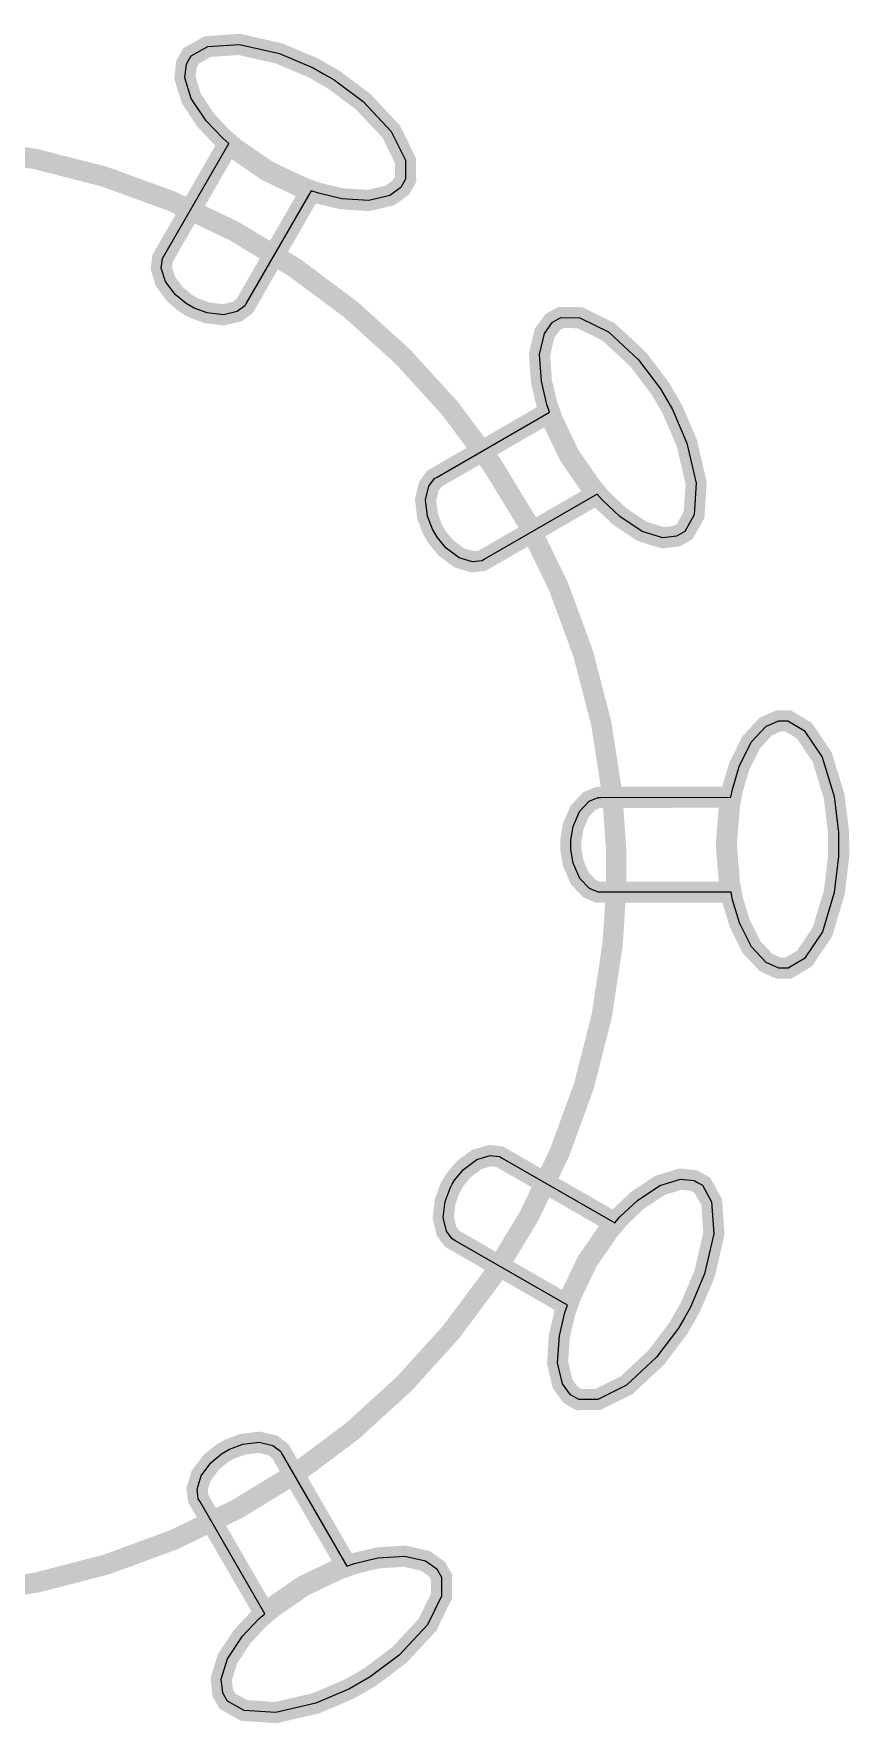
# Model space of a CAD drawing. Header units: inches. Extents: x 0.06 to 5.02, y -0.05 to 4.82.
# Drawn here: x 2.866 to 5.015, y 0.18 to 4.636 of the extents above; entities that cross this region are included whole.
import ezdxf

# ---------------------------------------------------------------- set-up
doc = ezdxf.new("R2010")
doc.units = ezdxf.units.IN
doc.header["$MEASUREMENT"] = 0

msp = doc.modelspace()

# ---------------------------------------------------------------- linework, layer by layer
at = {"color": 250}
for points in [[(3.209377596546645, 4.049745214535893, 0.05555429999999999, 0.05555429999999999, 0), (3.38028818751611, 4.346792815257507, 0.05555429999999999, 0.05555429999999999, 0), (3.364340321987176, 4.360470186535316, 0.05555429999999999, 0.05555429999999999, 0), (3.320881145473279, 4.406384857139972, 0.05555429999999999, 0.05555429999999999, 0), (3.281478060370227, 4.465274469843415, 0.05555429999999999, 0.05555429999999999, 0), (3.264861178624205, 4.519510703498037, 0.05555429999999999, 0.05555429999999999, 0), (3.268549179257124, 4.555536123014422, 0.05555429999999999, 0.05555429999999999, 0), (3.274044948053848, 4.565069927361741, 0.05555429999999999, 0.05555429999999999, 0), (3.281194570735706, 4.577493449225813, 0.05555429999999999, 0.05555429999999999, 0), (3.324813157079444, 4.602048697654077, 0.05555429999999999, 0.05555429999999999, 0), (3.408764263333825, 4.607788371744633, 0.05555429999999999, 0.05555429999999999, 0), (3.514319913856884, 4.583465190565892, 0.05555429999999999, 0.05555429999999999, 0), (3.602616737402154, 4.546044700833452, 0.05555429999999999, 0.05555429999999999, 0), (3.630152388811036, 4.530170054333812, 0.05555429999999999, 0.05555429999999999, 0), (3.657660819931873, 4.514390060123734, 0.05555429999999999, 0.05555429999999999, 0), (3.734335014272022, 4.45684885990781, 0.05555429999999999, 0.05555429999999999, 0), (3.808400340557226, 4.377791918768741, 0.05555429999999999, 0.05555429999999999, 0), (3.845613173402334, 4.3023562795016, 0.05555429999999999, 0.05555429999999999, 0), (3.846375542883729, 4.252233370639745, 0.05555429999999999, 0.05555429999999999, 0), (3.839214637951107, 4.239801321711834, 0.05555429999999999, 0.05555429999999999, 0), (3.833740056062447, 4.230274666834893, 0.05555429999999999, 0.05555429999999999, 0), (3.804385750410445, 4.209046097884331, 0.05555429999999999, 0.05555429999999999, 0), (3.749179822624678, 4.196128066404544, 0.05555429999999999, 0.05555429999999999, 0), (3.678427903751041, 4.200647897783945, 0.05555429999999999, 0.05555429999999999, 0), (3.616855641837216, 4.215128110586772, 0.05555429999999999, 0.05555429999999999, 0), (3.597120040469716, 4.222042800649467, 0.05555429999999999, 0.05555429999999999, 0), (3.426189640185648, 3.924997955114776, 0.05555429999999999, 0.05555429999999999, 0), (3.422309484238315, 3.91836928331536, 0.05555429999999999, 0.05555429999999999, 0), (3.402235604943561, 3.903179827431107, 0.05555429999999999, 0.05555429999999999, 0), (3.366335778806466, 3.894704558507569, 0.05555429999999999, 0.05555429999999999, 0), (3.323311969436685, 3.899759687320254, 0.05555429999999999, 0.05555429999999999, 0), (3.288668659012667, 3.912513727576779, 0.05555429999999999, 0.05555429999999999, 0), (3.27816702351489, 3.918527765477543, 0.05555429999999999, 0.05555429999999999, 0), (3.267622752697917, 3.924598214632123, 0.05555429999999999, 0.05555429999999999, 0), (3.239184493928439, 3.9482109810554, 0.05555429999999999, 0.05555429999999999, 0), (3.213225687996678, 3.982827088499726, 0.05555429999999999, 0.05555429999999999, 0), (3.202504083812179, 4.018110491166006, 0.05555429999999999, 0.05555429999999999, 0), (3.205546963885818, 4.043109654769166, 0.05555429999999999, 0.05555429999999999, 0), (3.209377596546645, 4.049745214535893, 0.05555429999999999, 0.05555429999999999, 0)], [(3.929293882064283, 3.466499192735068, 0.05555429999999999, 0.05555429999999999, 0), (4.225816565217626, 3.638288305531956, 0.05555429999999999, 0.05555429999999999, 0), (4.218802463040399, 3.65805300564725, 0.05555429999999999, 0.05555429999999999, 0), (4.204137154333042, 3.719569806771152, 0.05555429999999999, 0.05555429999999999, 0), (4.199403854881055, 3.790286091149631, 0.05555429999999999, 0.05555429999999999, 0), (4.212183338002133, 3.84558281176811, 0.05555429999999999, 0.05555429999999999, 0), (4.233371504142482, 3.874953976464269, 0.05555429999999999, 0.05555429999999999, 0), (4.242895867079877, 3.880424059702831, 0.05555429999999999, 0.05555429999999999, 0), (4.255296017793373, 3.887624473738324, 0.05555429999999999, 0.05555429999999999, 0), (4.305330620517392, 3.887026033892143, 0.05555429999999999, 0.05555429999999999, 0), (4.380927492490477, 3.850049312189358, 0.05555429999999999, 0.05555429999999999, 0), (4.460149610693142, 3.776201641356197, 0.05555429999999999, 0.05555429999999999, 0), (4.517913841738382, 3.699644158954071, 0.05555429999999999, 0.05555429999999999, 0), (4.533822180856092, 3.672180793418944, 0.05555429999999999, 0.05555429999999999, 0), (4.549727503283808, 3.644768328763785, 0.05555429999999999, 0.05555429999999999, 0), (4.587402024694054, 3.556537090891311, 0.05555429999999999, 0.05555429999999999, 0), (4.612010821163976, 3.451020980101052, 0.05555429999999999, 0.05555429999999999, 0), (4.606517217472117, 3.367097627460225, 0.05555429999999999, 0.05555429999999999, 0), (4.582145144038233, 3.323327794966447, 0.05555429999999999, 0.05555429999999999, 0), (4.569744993324736, 3.316127380930954, 0.05555429999999999, 0.05555429999999999, 0), (4.560222007980803, 3.310667202349692, 0.05555429999999999, 0.05555429999999999, 0), (4.524150580904893, 3.306910561735078, 0.05555429999999999, 0.05555429999999999, 0), (4.469857163635924, 3.323346693921741, 0.05555429999999999, 0.05555429999999999, 0), (4.410849009974093, 3.362650350258296, 0.05555429999999999, 0.05555429999999999, 0), (4.364778837591107, 3.405980064273066, 0.05555429999999999, 0.05555429999999999, 0), (4.351164828951767, 3.421846798932977, 0.05555429999999999, 0.05555429999999999, 0), (4.054643523391887, 3.250067590793389, 0.05555429999999999, 0.05555429999999999, 0), (4.047981172295975, 3.246228791778748, 0.05555429999999999, 0.05555429999999999, 0), (4.022963501733861, 3.243186200835902, 0.05555429999999999, 0.05555429999999999, 0), (3.987632478209961, 3.253754137093929, 0.05555429999999999, 0.05555429999999999, 0), (3.952933640248284, 3.279610750253994, 0.05555429999999999, 0.05555429999999999, 0), (3.929277626940288, 3.307990164172746, 0.05555429999999999, 0.05555429999999999, 0), (3.923222786071086, 3.318464136773848, 0.05555429999999999, 0.05555429999999999, 0), (3.917126687476151, 3.329004425286068, 0.05555429999999999, 0.05555429999999999, 0), (3.904267699261006, 3.363656250953452, 0.05555429999999999, 0.05555429999999999, 0), (3.89911524036714, 3.406605540439391, 0.05555429999999999, 0.05555429999999999, 0), (3.907503106006648, 3.442522475303234, 0.05555429999999999, 0.05555429999999999, 0), (3.92263015337491, 3.462650489063125, 0.05555429999999999, 0.05555429999999999, 0), (3.929293882064283, 3.466499192735068, 0.05555429999999999, 0.05555429999999999, 0)], [(4.361073737614706, 2.6220058547265, 0.05555429999999999, 0.05555429999999999, 0), (4.70376655341375, 2.622481249008266, 0.05555429999999999, 0.05555429999999999, 0), (4.70756246259511, 2.643094862798353, 0.05555429999999999, 0.05555429999999999, 0), (4.725649539673956, 2.70374141952455, 0.05555429999999999, 0.05555429999999999, 0), (4.756936041667469, 2.767317563580399, 0.05555429999999999, 0.05555429999999999, 0), (4.795632673164537, 2.808822459806989, 0.05555429999999999, 0.05555429999999999, 0), (4.828652219864409, 2.823665223556874, 0.05555429999999999, 0.05555429999999999, 0), (4.839659068122362, 2.82367905925025, 0.05555429999999999, 0.05555429999999999, 0), (4.853959581553205, 2.823709318368135, 0.05555429999999999, 0.05555429999999999, 0), (4.897081791313765, 2.79816528725779, 0.05555429999999999, 0.05555429999999999, 0), (4.944003635888867, 2.728365878222539, 0.05555429999999999, 0.05555429999999999, 0), (4.975713254675293, 2.624759773303864, 0.05555429999999999, 0.05555429999999999, 0), (4.987451218224972, 2.529565147868883, 0.05555429999999999, 0.05555429999999999, 0), (4.987531769659501, 2.497841590195343, 0.05555429999999999, 0.05555429999999999, 0), (4.987562797807525, 2.466124920489114, 0.05555429999999999, 0.05555429999999999, 0), (4.976069314999393, 2.370930647274077, 0.05555429999999999, 0.05555429999999999, 0), (4.944614397713954, 2.26723519569318, 0.05555429999999999, 0.05555429999999999, 0), (4.897899745137847, 2.197263446145997, 0.05555429999999999, 0.05555429999999999, 0), (4.8549019252797, 2.171581943319133, 0.05555429999999999, 0.05555429999999999, 0), (4.840591507191553, 2.171553061794711, 0.05555429999999999, 0.05555429999999999, 0), (4.829525230989791, 2.171547491662106, 0.05555429999999999, 0.05555429999999999, 0), (4.796478106950437, 2.186341088004014, 0.05555429999999999, 0.05555429999999999, 0), (4.757698406694031, 2.22771785138666, 0.05555429999999999, 0.05555429999999999, 0), (4.726211903121206, 2.291261251459038, 0.05555429999999999, 0.05555429999999999, 0), (4.708025766475966, 2.35185427196405, 0.05555429999999999, 0.05555429999999999, 0), (4.704155522174913, 2.372373066008783, 0.05555429999999999, 0.05555429999999999, 0), (4.361462706375871, 2.371897671727016, 0.05555429999999999, 0.05555429999999999, 0), (4.353733846756596, 2.371932728616972, 0.05555429999999999, 0.05555429999999999, 0), (4.330560965265178, 2.381718307975641, 0.05555429999999999, 0.05555429999999999, 0), (4.305263183641467, 2.408528933572947, 0.05555429999999999, 0.05555429999999999, 0), (4.288114419152894, 2.448270240503085, 0.05555429999999999, 0.05555429999999999, 0), (4.281832090926486, 2.484692953911831, 0.05555429999999999, 0.05555429999999999, 0), (4.28181984306096, 2.49680007371754, 0.05555429999999999, 0.05555429999999999, 0), (4.281814483162746, 2.508956716809756, 0.05555429999999999, 0.05555429999999999, 0), (4.287982921057598, 2.545394363192821, 0.05555429999999999, 0.05555429999999999, 0), (4.30501000655099, 2.585208320037131, 0.05555429999999999, 0.05555429999999999, 0), (4.330235051202237, 2.612099724283519, 0.05555429999999999, 0.05555429999999999, 0), (4.353354782652733, 2.622039534022994, 0.05555429999999999, 0.05555429999999999, 0), (4.361073737614706, 2.6220058547265, 0.05555429999999999, 0.05555429999999999, 0)], [(4.100695137504324, 1.670665100945523, 0.05555429999999999, 0.05555429999999999, 0), (4.397683310282131, 1.499762775536831, 0.05555429999999999, 0.05555429999999999, 0), (4.411301253616132, 1.515718906626538, 0.05555429999999999, 0.05555429999999999, 0), (4.457225828878089, 1.559176705546972, 0.05555429999999999, 0.05555429999999999, 0), (4.516113802485002, 1.598640596187294, 0.05555429999999999, 0.05555429999999999, 0), (4.570350036139624, 1.615257477933316, 0.05555429999999999, 0.05555429999999999, 0), (4.60638398271985, 1.611558195049634, 0.05555429999999999, 0.05555429999999999, 0), (4.615968687947138, 1.606065442942901, 0.05555429999999999, 0.05555429999999999, 0), (4.628349574492013, 1.598972231514859, 0.05555429999999999, 0.05555429999999999, 0), (4.652889669392193, 1.555244693940807, 0.05555429999999999, 0.05555429999999999, 0), (4.658636231450057, 1.471343110972933, 0.05555429999999999, 0.05555429999999999, 0), (4.634294880053245, 1.365729410099529, 0.05555429999999999, 0.05555429999999999, 0), (4.596884294978107, 1.277431208960797, 0.05555429999999999, 0.05555429999999999, 0), (4.581067437325748, 1.249948097528411, 0.05555429999999999, 0.05555429999999999, 0), (4.565250579673386, 1.222464986096024, 0.05555429999999999, 0.05555429999999999, 0), (4.50769120923939, 1.14573274140553, 0.05555429999999999, 0.05555429999999999, 0), (4.428631512913395, 1.071647605805724, 0.05555429999999999, 0.05555429999999999, 0), (4.353185968988953, 1.034436150554079, 0.05555429999999999, 0.05555429999999999, 0), (4.303132131225142, 1.03373484811302, 0.05555429999999999, 0.05555429999999999, 0), (4.290690439142995, 1.040826420444532, 0.05555429999999999, 0.05555429999999999, 0), (4.28110711150917, 1.046329077208567, 0.05555429999999999, 0.05555429999999999, 0), (4.259878542558608, 1.07568338286057, 0.05555429999999999, 0.05555429999999999, 0), (4.246977303703433, 1.13093745633938, 0.05555429999999999, 0.05555429999999999, 0), (4.251498774179362, 1.201628569675748, 0.05555429999999999, 0.05555429999999999, 0), (4.266018605611393, 1.263195321215726, 0.05555429999999999, 0.05555429999999999, 0), (4.272936050861015, 1.282950731897829, 0.05555429999999999, 0.05555429999999999, 0), (3.975944861393216, 1.453903958186488, 0.05555429999999999, 0.05555429999999999, 0), (3.969259778339983, 1.457741478814626, 0.05555429999999999, 0.05555429999999999, 0), (3.954078588016503, 1.477874786053187, 0.05555429999999999, 0.05555429999999999, 0), (3.945596431125653, 1.513725088903777, 0.05555429999999999, 0.05555429999999999, 0), (3.950589376807606, 1.556737354519728, 0.05555429999999999, 0.05555429999999999, 0), (3.963371491939507, 1.591437337700629, 0.05555429999999999, 0.05555429999999999, 0), (3.969426526062938, 1.601943367481859, 0.05555429999999999, 0.05555429999999999, 0), (3.97543616968025, 1.612485999202302, 0.05555429999999999, 0.05555429999999999, 0), (3.999058840760827, 1.640922880378318, 0.05555429999999999, 0.05555429999999999, 0), (4.033720338711273, 1.666845084370865, 0.05555429999999999, 0.05555429999999999, 0), (4.068999608597167, 1.677536974583461, 0.05555429999999999, 0.05555429999999999, 0), (4.094007037761099, 1.674553522453629, 0.05555429999999999, 0.05555429999999999, 0), (4.100695137504324, 1.670665100945523, 0.05555429999999999, 0.05555429999999999, 0)], [(3.520113066529987, 0.8912142123302415, 0.05555429999999999, 0.05555429999999999, 0), (3.691844680013916, 0.5947136612578924, 0.05555429999999999, 0.05555429999999999, 0), (3.711607589257707, 0.6017148873806265, 0.05555429999999999, 0.05555429999999999, 0), (3.773134846076297, 0.6163827803574431, 0.05555429999999999, 0.05555429999999999, 0), (3.84384369145008, 0.6210625946600037, 0.05555429999999999, 0.05555429999999999, 0), (3.899107681406665, 0.6083381451992826, 0.05555429999999999, 0.05555429999999999, 0), (3.928520117844183, 0.5871563542738452, 0.05555429999999999, 0.05555429999999999, 0), (3.934039724369252, 0.5776251033691405, 0.05555429999999999, 0.05555429999999999, 0), (3.941191303914971, 0.5652367929516036, 0.05555429999999999, 0.05555429999999999, 0), (3.9405752448881, 0.5151481017401596, 0.05555429999999999, 0.05555429999999999, 0), (3.903618470259263, 0.4395494650458811, 0.05555429999999999, 0.05555429999999999, 0), (3.829759379415993, 0.3603178293136471, 0.05555429999999999, 0.05555429999999999, 0), (3.753201483735827, 0.302550626871215, 0.05555429999999999, 0.05555429999999999, 0), (3.725798785978623, 0.2866429363843052, 0.05555429999999999, 0.05555429999999999, 0), (3.698336522518265, 0.270742520992438, 0.05555429999999999, 0.05555429999999999, 0), (3.610111621575717, 0.2331135610057796, 0.05555429999999999, 0.05555429999999999, 0), (3.504629068003431, 0.2084556736698816, 0.05555429999999999, 0.05555429999999999, 0), (3.42066225348733, 0.2139997458211784, 0.05555429999999999, 0.05555429999999999, 0), (3.376893936346361, 0.238382714378093, 0.05555429999999999, 0.05555429999999999, 0), (3.369742219041297, 0.2507700343299001, 0.05555429999999999, 0.05555429999999999, 0), (3.364222750275574, 0.2603022757003347, 0.05555429999999999, 0.05555429999999999, 0), (3.360468575313567, 0.2963188400333556, 0.05555429999999999, 0.05555429999999999, 0), (3.376895353880313, 0.3506175967587087, 0.05555429999999999, 0.05555429999999999, 0), (3.416168745207579, 0.4096259213380039, 0.05555429999999999, 0.05555429999999999, 0), (3.459537389054824, 0.4556856310184921, 0.05555429999999999, 0.05555429999999999, 0), (3.475415405965497, 0.4693081667216704, 0.05555429999999999, 0.05555429999999999, 0), (3.303681740107001, 0.7658665519340977, 0.05555429999999999, 0.05555429999999999, 0), (3.299784477463977, 0.7725441018508924, 0.05555429999999999, 0.05555429999999999, 0), (3.296734309757089, 0.7975072967978512, 0.05555429999999999, 0.05555429999999999, 0), (3.307303072571193, 0.8328442631161306, 0.05555429999999999, 0.05555429999999999, 0), (3.333108784851289, 0.8675400843878179, 0.05555429999999999, 0.05555429999999999, 0), (3.361496464330815, 0.891255525639621, 0.05555429999999999, 0.05555429999999999, 0), (3.372019960218423, 0.8973034785415125, 0.05555429999999999, 0.05555429999999999, 0), (3.382519252507977, 0.9033951828529945, 0.05555429999999999, 0.05555429999999999, 0), (3.417175472458812, 0.9162131748454742, 0.05555429999999999, 0.05555429999999999, 0), (3.460171268541267, 0.9214096466519966, 0.05555429999999999, 0.05555429999999999, 0), (3.496098108062411, 0.913020403419026, 0.05555429999999999, 0.05555429999999999, 0), (3.516226121822302, 0.8978933560507641, 0.05555429999999999, 0.05555429999999999, 0), (3.520113066529987, 0.8912142123302415, 0.05555429999999999, 0.05555429999999999, 0)]]:
    msp.add_lwpolyline(points, format="xyseb", close=True, dxfattribs=at)
at = {"color": 7}
for points in [[(3.209377596546645, 4.049745214535893), (3.38028818751611, 4.346792815257507), (3.364340321987176, 4.360470186535316), (3.320881145473279, 4.406384857139972), (3.281478060370227, 4.465274469843415), (3.264861178624205, 4.519510703498037), (3.268549179257124, 4.555536123014422), (3.274044948053848, 4.565069927361741), (3.281194570735706, 4.577493449225813), (3.324813157079444, 4.602048697654077), (3.408764263333825, 4.607788371744633), (3.514319913856884, 4.583465190565892), (3.602616737402154, 4.546044700833452), (3.630152388811036, 4.530170054333812), (3.657660819931873, 4.514390060123734), (3.734335014272022, 4.45684885990781), (3.808400340557226, 4.377791918768741), (3.845613173402334, 4.3023562795016), (3.846375542883729, 4.252233370639745), (3.839214637951107, 4.239801321711834), (3.833740056062447, 4.230274666834893), (3.804385750410445, 4.209046097884331), (3.749179822624678, 4.196128066404544), (3.678427903751041, 4.200647897783945), (3.616855641837216, 4.215128110586772), (3.597120040469716, 4.222042800649467), (3.426189640185648, 3.924997955114776), (3.422309484238315, 3.91836928331536), (3.402235604943561, 3.903179827431107), (3.366335778806466, 3.894704558507569), (3.323311969436685, 3.899759687320254), (3.288668659012667, 3.912513727576779), (3.27816702351489, 3.918527765477543), (3.267622752697917, 3.924598214632123), (3.239184493928439, 3.9482109810554), (3.213225687996678, 3.982827088499726), (3.202504083812179, 4.018110491166006), (3.205546963885818, 4.043109654769166), (3.209377596546645, 4.049745214535893)], [(3.929293882064283, 3.466499192735068), (4.225816565217626, 3.638288305531956), (4.218802463040399, 3.65805300564725), (4.204137154333042, 3.719569806771152), (4.199403854881055, 3.790286091149631), (4.212183338002133, 3.84558281176811), (4.233371504142482, 3.874953976464269), (4.242895867079877, 3.880424059702831), (4.255296017793373, 3.887624473738324), (4.305330620517392, 3.887026033892143), (4.380927492490477, 3.850049312189358), (4.460149610693142, 3.776201641356197), (4.517913841738382, 3.699644158954071), (4.533822180856092, 3.672180793418944), (4.549727503283808, 3.644768328763785), (4.587402024694054, 3.556537090891311), (4.612010821163976, 3.451020980101052), (4.606517217472117, 3.367097627460225), (4.582145144038233, 3.323327794966447), (4.569744993324736, 3.316127380930954), (4.560222007980803, 3.310667202349692), (4.524150580904893, 3.306910561735078), (4.469857163635924, 3.323346693921741), (4.410849009974093, 3.362650350258296), (4.364778837591107, 3.405980064273066), (4.351164828951767, 3.421846798932977), (4.054643523391887, 3.250067590793389), (4.047981172295975, 3.246228791778748), (4.022963501733861, 3.243186200835902), (3.987632478209961, 3.253754137093929), (3.952933640248284, 3.279610750253994), (3.929277626940288, 3.307990164172746), (3.923222786071086, 3.318464136773848), (3.917126687476151, 3.329004425286068), (3.904267699261006, 3.363656250953452), (3.89911524036714, 3.406605540439391), (3.907503106006648, 3.442522475303234), (3.92263015337491, 3.462650489063125), (3.929293882064283, 3.466499192735068)], [(4.361073737614706, 2.6220058547265), (4.70376655341375, 2.622481249008266), (4.70756246259511, 2.643094862798353), (4.725649539673956, 2.70374141952455), (4.756936041667469, 2.767317563580399), (4.795632673164537, 2.808822459806989), (4.828652219864409, 2.823665223556874), (4.839659068122362, 2.82367905925025), (4.853959581553205, 2.823709318368135), (4.897081791313765, 2.79816528725779), (4.944003635888867, 2.728365878222539), (4.975713254675293, 2.624759773303864), (4.987451218224972, 2.529565147868883), (4.987531769659501, 2.497841590195343), (4.987562797807525, 2.466124920489114), (4.976069314999393, 2.370930647274077), (4.944614397713954, 2.26723519569318), (4.897899745137847, 2.197263446145997), (4.8549019252797, 2.171581943319133), (4.840591507191553, 2.171553061794711), (4.829525230989791, 2.171547491662106), (4.796478106950437, 2.186341088004014), (4.757698406694031, 2.22771785138666), (4.726211903121206, 2.291261251459038), (4.708025766475966, 2.35185427196405), (4.704155522174913, 2.372373066008783), (4.361462706375871, 2.371897671727016), (4.353733846756596, 2.371932728616972), (4.330560965265178, 2.381718307975641), (4.305263183641467, 2.408528933572947), (4.288114419152894, 2.448270240503085), (4.281832090926486, 2.484692953911831), (4.28181984306096, 2.49680007371754), (4.281814483162746, 2.508956716809756), (4.287982921057598, 2.545394363192821), (4.30501000655099, 2.585208320037131), (4.330235051202237, 2.612099724283519), (4.353354782652733, 2.622039534022994), (4.361073737614706, 2.6220058547265)], [(4.100695137504324, 1.670665100945523), (4.397683310282131, 1.499762775536831), (4.411301253616132, 1.515718906626538), (4.457225828878089, 1.559176705546972), (4.516113802485002, 1.598640596187294), (4.570350036139624, 1.615257477933316), (4.60638398271985, 1.611558195049634), (4.615968687947138, 1.606065442942901), (4.628349574492013, 1.598972231514859), (4.652889669392193, 1.555244693940807), (4.658636231450057, 1.471343110972933), (4.634294880053245, 1.365729410099529), (4.596884294978107, 1.277431208960797), (4.581067437325748, 1.249948097528411), (4.565250579673386, 1.222464986096024), (4.50769120923939, 1.14573274140553), (4.428631512913395, 1.071647605805724), (4.353185968988953, 1.034436150554079), (4.303132131225142, 1.03373484811302), (4.290690439142995, 1.040826420444532), (4.28110711150917, 1.046329077208567), (4.259878542558608, 1.07568338286057), (4.246977303703433, 1.13093745633938), (4.251498774179362, 1.201628569675748), (4.266018605611393, 1.263195321215726), (4.272936050861015, 1.282950731897829), (3.975944861393216, 1.453903958186488), (3.969259778339983, 1.457741478814626), (3.954078588016503, 1.477874786053187), (3.945596431125653, 1.513725088903777), (3.950589376807606, 1.556737354519728), (3.963371491939507, 1.591437337700629), (3.969426526062938, 1.601943367481859), (3.97543616968025, 1.612485999202302), (3.999058840760827, 1.640922880378318), (4.033720338711273, 1.666845084370865), (4.068999608597167, 1.677536974583461), (4.094007037761099, 1.674553522453629), (4.100695137504324, 1.670665100945523)], [(3.520113066529987, 0.8912142123302415), (3.691844680013916, 0.5947136612578924), (3.711607589257707, 0.6017148873806265), (3.773134846076297, 0.6163827803574431), (3.84384369145008, 0.6210625946600037), (3.899107681406665, 0.6083381451992826), (3.928520117844183, 0.5871563542738452), (3.934039724369252, 0.5776251033691405), (3.941191303914971, 0.5652367929516036), (3.9405752448881, 0.5151481017401596), (3.903618470259263, 0.4395494650458811), (3.829759379415993, 0.3603178293136471), (3.753201483735827, 0.302550626871215), (3.725798785978623, 0.2866429363843052), (3.698336522518265, 0.270742520992438), (3.610111621575717, 0.2331135610057796), (3.504629068003431, 0.2084556736698816), (3.42066225348733, 0.2139997458211784), (3.376893936346361, 0.238382714378093), (3.369742219041297, 0.2507700343299001), (3.364222750275574, 0.2603022757003347), (3.360468575313567, 0.2963188400333556), (3.376895353880313, 0.3506175967587087), (3.416168745207579, 0.4096259213380039), (3.459537389054824, 0.4556856310184921), (3.475415405965497, 0.4693081667216704), (3.303681740107001, 0.7658665519340977), (3.299784477463977, 0.7725441018508924), (3.296734309757089, 0.7975072967978512), (3.307303072571193, 0.8328442631161306), (3.333108784851289, 0.8675400843878179), (3.361496464330815, 0.891255525639621), (3.372019960218423, 0.8973034785415125), (3.382519252507977, 0.9033951828529945), (3.417175472458812, 0.9162131748454742), (3.460171268541267, 0.9214096466519966), (3.496098108062411, 0.913020403419026), (3.516226121822302, 0.8978933560507641), (3.520113066529987, 0.8912142123302415)]]:
    msp.add_lwpolyline(points, close=True, dxfattribs=at)
at = {"color": 250}
for points in [[(3.38028818751611, 4.346792815257507, 0.05555429999999999, 0.05555429999999999, 0), (3.396344149688028, 4.332948965405174, 0.05555429999999999, 0.05555429999999999, 0), (3.482539143300306, 4.273810961751185, 0.05555429999999999, 0.05555429999999999, 0), (3.576974738378615, 4.228842837683064, 0.05555429999999999, 0.05555429999999999, 0), (3.597120040469716, 4.222042800649467, 0.05555429999999999, 0.05555429999999999, 0)], [(2.678477779718841, 4.334748928533102, 0.0536489, 0.0536489, 0), (2.868760386448907, 4.305991540334396, 0.0536489, 0.0536489, 0), (3.052471968241281, 4.259025768592162, 0.0536489, 0.0536489, 0), (3.228624693205968, 4.194806803422086, 0.0536489, 0.0536489, 0), (3.396230467949904, 4.114360545134423, 0.0536489, 0.0536489, 0), (3.554352361463059, 4.018645200534856, 0.0536489, 0.0536489, 0), (3.702052326645011, 3.908538361577186, 0.0536489, 0.0536489, 0), (3.838305668163483, 3.785020538065554, 0.0536489, 0.0536489, 0), (3.962149612313862, 3.649154493752496, 0.0536489, 0.0536489, 0), (4.07268022025108, 3.501772691588763, 0.0536489, 0.0536489, 0), (4.168875290326715, 3.34394616088767, 0.0536489, 0.0536489, 0), (4.249840526849939, 3.176576697201075, 0.0536489, 0.0536489, 0), (4.314480785796967, 3.00057383863548, 0.0536489, 0.0536489, 0), (4.361970319568877, 2.81704186817222, 0.0536489, 0.0536489, 0), (4.391269540808375, 2.626781634190553, 0.0536489, 0.0536489, 0), (4.401394306296121, 2.479845928442024, 0.0536489, 0.0536489, 0), (4.401485008411957, 2.430846257288779, 0.0536489, 0.0536489, 0), (4.401485008411957, 2.430846257288779, 0.0536489, 0.0536489, 0), (4.401527303331681, 2.381934088954716, 0.0536489, 0.0536489, 0), (4.391865874184015, 2.234943594068737, 0.0536489, 0.0536489, 0), (4.363098581328005, 2.044662364932134, 0.0536489, 0.0536489, 0), (4.316142714243073, 1.860949405546298, 0.0536489, 0.0536489, 0), (4.251923749072994, 1.684796680581611, 0.0536489, 0.0536489, 0), (4.171488773036097, 1.517199432901514, 0.0536489, 0.0536489, 0), (4.075760768592303, 1.359059107667218, 0.0536489, 0.0536489, 0), (3.965662195195407, 1.211418570429073, 0.0536489, 0.0536489, 0), (3.842205177221045, 1.075166868007129, 0.0536489, 0.0536489, 0), (3.706271439403406, 0.9512717614737168, 0.0536489, 0.0536489, 0), (3.558889637239676, 0.8407411535364993, 0.0536489, 0.0536489, 0), (3.40106283101989, 0.744544102529402, 0.0536489, 0.0536489, 0), (3.233711537551368, 0.6636369163565236, 0.0536489, 0.0536489, 0), (3.057691335323776, 0.5989445498535305, 0.0536489, 0.0536489, 0), (2.874159227101171, 0.5514540256158905, 0.0536489, 0.0536489, 0), (2.683908897776804, 0.522153426782931, 0.0536489, 0.0536489, 0)], [(4.225816565217626, 3.638288305531956, 0.05555429999999999, 0.05555429999999999, 0), (4.232772285463309, 3.618249030199156, 0.05555429999999999, 0.05555429999999999, 0), (4.277814890811785, 3.523904483968748, 0.05555429999999999, 0.05555429999999999, 0), (4.337110621107726, 3.437815143927887, 0.05555429999999999, 0.05555429999999999, 0), (4.351164828951767, 3.421846798932977, 0.05555429999999999, 0.05555429999999999, 0)], [(4.70376655341375, 2.622481249008266, 0.05555429999999999, 0.05555429999999999, 0), (4.699783240252867, 2.601681678910248, 0.05555429999999999, 0.05555429999999999, 0), (4.691632571544345, 2.497420455055912, 0.05555429999999999, 0.05555429999999999, 0), (4.699929041792217, 2.393234198853734, 0.05555429999999999, 0.05555429999999999, 0), (4.704155522174913, 2.372373066008783, 0.05555429999999999, 0.05555429999999999, 0)], [(4.397683310282131, 1.499762775536831, 0.05555429999999999, 0.05555429999999999, 0), (4.383792692330216, 1.483733510646826, 0.05555429999999999, 0.05555429999999999, 0), (4.324640651238537, 1.397510180656107, 0.05555429999999999, 0.05555429999999999, 0), (4.279701979639254, 1.303141162991982, 0.05555429999999999, 0.05555429999999999, 0), (4.272942938828324, 1.283000255184334, 0.05555429999999999, 0.05555429999999999, 0)], [(3.691844680013916, 0.5947136612578924, 0.05555429999999999, 0.05555429999999999, 0), (3.671764821736487, 0.5877565181259459, 0.05555429999999999, 0.05555429999999999, 0), (3.577461395472467, 0.5426466064006236, 0.05555429999999999, 0.05555429999999999, 0), (3.491333125599131, 0.4833613388071822, 0.05555429999999999, 0.05555429999999999, 0), (3.475415405965497, 0.4693081667216704, 0.05555429999999999, 0.05555429999999999, 0)]]:
    msp.add_lwpolyline(points, format="xyseb", dxfattribs=at)

doc.saveas('drawing.dxf')
